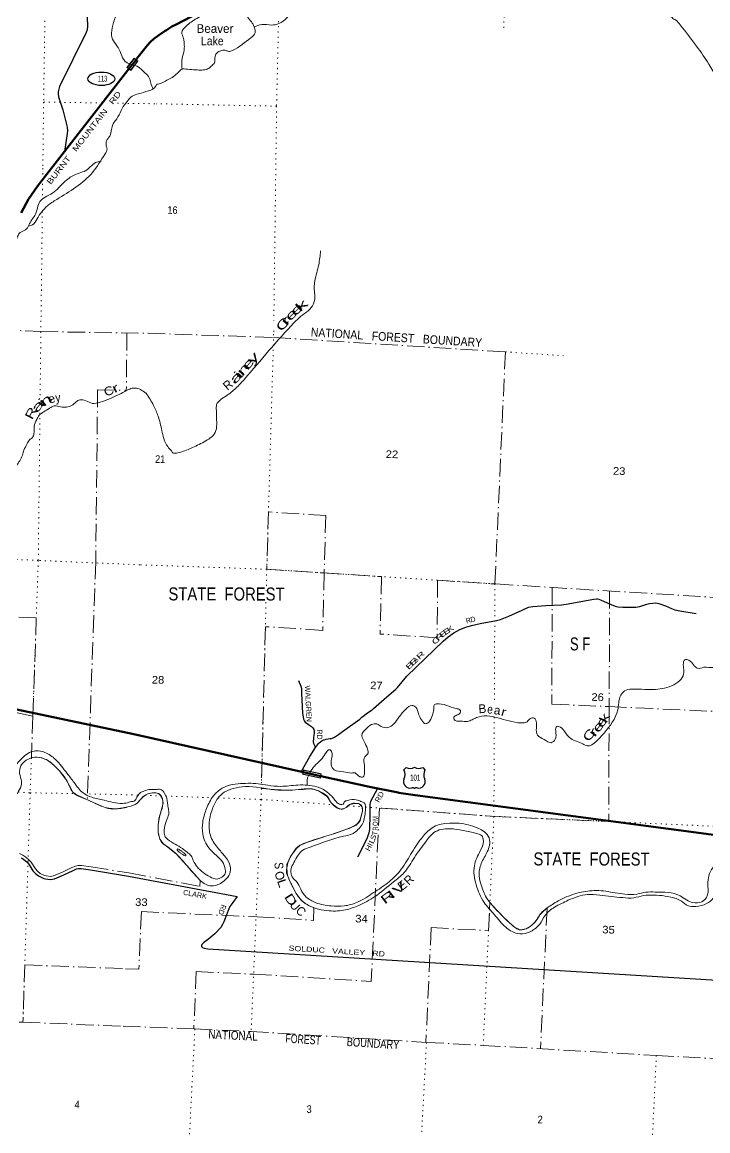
# Model space of a CAD drawing. Header units: feet. Extents: x -955330 to -733631, y 195788 to 387588.
# Drawn here: x -802984 to -787216, y 213845 to 239339 of the extents above; entities that cross this region are included whole.
import ezdxf
from ezdxf.enums import TextEntityAlignment as Align

# ---------------------------------------------------------------- set-up
doc = ezdxf.new("R2010")
doc.units = ezdxf.units.FT
doc.header["$LTSCALE"] = 80
doc.linetypes.add('DOT_DASHED', pattern=[7.7, 5, -1.2, 0.3, -1.2])
doc.linetypes.add('DOTTED', pattern=[1.5, 0.3, -1.2])
for name, color, linetype, lineweight in [('16', 7, 'Continuous', 25), ('17', 7, 'Continuous', 25), ('20', 7, 'Continuous', 70), ('23', 7, 'Continuous', 70), ('29', 7, 'Continuous', 25), ('30', 7, 'Continuous', 35), ('39', 7, 'Continuous', 13), ('41', 7, 'Continuous', 13), ('44', 7, 'DOT_DASHED', 13), ('57', 7, 'Continuous', 13), ('59', 7, 'Continuous', 13), ('7', 7, 'DOTTED', 13)]:
    doc.layers.add(name, color=color, linetype=linetype, lineweight=lineweight)

msp = doc.modelspace()

# ---------------------------------------------------------------- linework, layer by layer
at = {"layer": '16'}
for p, q in [((-794208.09, 222143.43), (-794156.78, 222202.19)), ((-793965.02, 222208.16), (-793965.3, 222207.96)), ((-793772.93, 222202.28), (-793721.54, 222143.43))]:
    msp.add_line(p, q, dxfattribs=at)
for centre, radius, start, end in [((-794401.07, 222032.8), 222.05, 332.97043, 29.75871), ((-794065.7, 222359.85), 182.07, 239.97227, 303.45418), ((-793863.92, 222359.35), 181.52, 236.33975, 300.08743), ((-793863.93, 222359.85), 182.07, 236.54582, 236.59441), ((-793528.57, 222032.8), 222.05, 150.24129, 207.02957), ((-794061.88, 221877.9), 151.42, 159.09177, 283.81923), ((-793867.76, 221877.9), 151.42, 256.18077, 20.90823)]:
    msp.add_arc(centre, radius, start, end, dxfattribs=at)
for centre, major_axis, start_param, end_param in [((-794006.54, 221679.08), (-19.56, 51.67), 4.95877769, 6.28318531), ((-793923.09, 221679.08), (19.56, 51.67), 0, 1.32637542)]:
    msp.add_ellipse(centre, major_axis=major_axis, ratio=0.929097, start_param=start_param, end_param=end_param, dxfattribs=at)
at = {"layer": '17'}
msp.add_ellipse((-801161.61, 238037.84), major_axis=(-309.24, 1), ratio=0.500121, dxfattribs=at)
at = {"layer": '20'}
for points in [[(-800419.7, 222967.12), (-805258.96, 223985.59), (-805660.86, 224039.46), (-806066.18, 224051.03), (-806470.5, 224020.16), (-806475.66, 224019.49), (-807627.5, 223888.13), (-807681.02, 223882.03)], [(-769734.14, 219345.63), (-770276.66, 219345.48), (-773884.32, 219433.61), (-774451.58, 219452.77), (-774895.84, 219478.75), (-782787.47, 220089.6), (-782810.88, 220091.44), (-782837.47, 220094.65), (-783464.07, 220170.28), (-783504.33, 220176.45), (-793946.47, 221560.71), (-794325.41, 221619.24), (-794338.04, 221621.44), (-794995.96, 221752.29), (-796112.92, 222002.55), (-796553.38, 222101.23), (-800419.7, 222967.34)]]:
    msp.add_lwpolyline(points, dxfattribs=at)
at = {"layer": '23'}
for points in [[(-799844.67, 239038.95), (-799697.21, 239136.7), (-799663.95, 239158.44), (-799539.38, 239238.37), (-799441.92, 239289.02), (-798221.97, 239933.22)], [(-800551.17, 238235.08), (-800364.75, 238474.45), (-800343.87, 238501.26), (-800134.69, 238769.86), (-800104.46, 238807.67), (-800032.57, 238884.69), (-799953.02, 238953.78), (-799844.73, 239037.19)], [(-803010.92, 234955.76), (-802835.69, 235271.8), (-802628.38, 235567.78), (-800551.17, 238235.08)]]:
    msp.add_lwpolyline(points, dxfattribs=at)
at = {"layer": '29'}
msp.add_line((-798718.27, 218033.5), (-787003.36, 217308.25), dxfattribs=at)
for points in [[(-801491.3, 239450.82), (-801480.92, 239247), (-801486.54, 239162.68), (-801509.01, 239098.97), (-802124.19, 237860.5), (-802155.06, 237740.46), (-802155.06, 237687.99), (-802146.74, 237623.16), (-802050.61, 237323.15), (-801951.81, 236928.2), (-801943.46, 236842.9), (-801946.91, 236782.73), (-802009.64, 236362.29)], [(-794903.47, 223556.45), (-794596.3, 223824.57), (-794387.59, 224003.58), (-794349.39, 224039), (-794134.16, 224301.93), (-793299.33, 225107.48), (-793186.59, 225204.44), (-793053.35, 225293.95), (-792921.98, 225372.26), (-792777.56, 225428.21), (-792653.64, 225465.49), (-792449.59, 225510.25), (-792076.89, 225577.38), (-791980.93, 225607.22), (-791793.65, 225681.8), (-791488.04, 225816.06), (-791336.17, 225883.19), (-791242.06, 225905.57), (-790943.9, 225927.94), (-790578.66, 225942.86), (-790477.11, 225957.77), (-789840.73, 226069.66), (-789772.72, 226077.11), (-789755.02, 226077.12), (-789719.61, 226067.8), (-789684.2, 226054.74), (-789527.67, 225987.61), (-789343.19, 225911.16), (-789289.15, 225898.11), (-789170.4, 225888.21)], [(-789170.4, 225888.21), (-788988.2, 225883.19), (-788873.6, 225886.92), (-788775.76, 225905.57), (-788615.51, 225954.05), (-788558.67, 225968.97), (-788481.34, 225980.15), (-788413.32, 225985.75), (-788374.19, 225982.02), (-788343.44, 225972.69), (-788190.64, 225916.75), (-788052.74, 225853.35), (-787978.2, 225827.25), (-787858.94, 225801.14), (-787486.3, 225741.08)], [(-796630.86, 224203.11), (-796579.02, 224069.76), (-796563.18, 224015.69), (-796556.66, 223913.13), (-796534.3, 223443.23), (-796524.05, 223366.77), (-796511.93, 223308.97), (-796494.24, 223264.21), (-796474.67, 223241.84), (-796396.4, 223189.63), (-796329.31, 223144.88), (-796301.37, 223115.04), (-796277.14, 223070.29), (-796271.56, 223034.86), (-796271.56, 222982.65), (-796273.41, 222954.68), (-796284.59, 222872.63), (-796288.32, 222790.58), (-796288.33, 222779.4), (-796285.54, 222763.56), (-796280.86, 222749.56), (-796239.29, 222657.31)], [(-796566.14, 222104.09), (-796371.25, 222453.08), (-796239.29, 222657.31), (-796169.99, 222751.43), (-796151.83, 222769.15), (-796125.27, 222792.45), (-796086.61, 222819.49), (-796056.32, 222833.48), (-796033.04, 222840.01), (-795992.97, 222848.39), (-795897.93, 222863.31), (-795869.06, 222867.98), (-795848.09, 222875.43), (-795799.16, 222898.74), (-795705.99, 222956.55), (-795616.54, 223029.27), (-795221.49, 223312.7), (-795169.31, 223359.32), (-795044.46, 223454.42), (-794936.38, 223529.01), (-794903.47, 223556.45)], [(-794809.93, 221715.29), (-794975.3, 221418.31), (-794983.69, 221386.61), (-794991.35, 221355.4), (-794991.18, 221070.18), (-794994.87, 220817.87), (-794999.26, 220777.14), (-795015.37, 220698.53), (-795035.86, 220629.54), (-795061.41, 220561.91), (-795273.92, 220135.87)], [(-803000.58, 220125.19), (-802945.35, 220086.77), (-802880.74, 220029.62), (-802833.92, 219977.14), (-802736.55, 219827.23), (-802680.36, 219765.41), (-802605.46, 219705.44), (-802517.44, 219660.47), (-802485.61, 219649.23), (-802444.41, 219639.84), (-802339.54, 219626.74), (-802288.98, 219628.61), (-802242.17, 219639.84), (-802024.94, 219729.79), (-801815.21, 219834.73), (-801735.62, 219867.53), (-801688.81, 219878.77), (-801627.95, 219879.7), (-801410.72, 219849.72), (-800536.43, 219704.65)], [(-800536.9, 219704.73), (-798042.82, 219230.29), (-798135.81, 219095.41)], [(-798135.81, 219095.41), (-798205.83, 219000.65), (-798234.72, 218948.43), (-798286.9, 218810.44), (-798342.81, 218653.81), (-798373.55, 218586.68), (-798417.34, 218519.55), (-798551.51, 218377.83), (-798689.41, 218258.49), (-798812.4, 218168.99), (-798842.21, 218141.02), (-798853.4, 218127.96), (-798860.85, 218103.73), (-798857.12, 218083.21), (-798838.49, 218062.71), (-798801.45, 218044.5), (-798718.27, 218033.5)]]:
    msp.add_lwpolyline(points, dxfattribs=at)
at = {"layer": '39'}
for points in [[(-805263.34, 244016.96), (-805333.94, 243854.54), (-805426.97, 243643.33), (-805382.37, 243450.2), (-805237.64, 243369.12), (-805155.1, 243297.99), (-805018.07, 243295.89), (-804884.67, 243374.65), (-804757.53, 243378.9), (-804410.42, 243390.65), (-804110.68, 243436.14), (-803887.28, 243423.36), (-803719.48, 243371.87), (-803621.49, 243278.07), (-803516.62, 243212.33), (-803184.58, 243192.24), (-803048.47, 243226.5), (-802913.6, 243287.04), (-802763.01, 243266.36), (-802676.93, 243178.98), (-802602.13, 243051.55), (-802493.17, 242987.71), (-802349.98, 242989.45), (-802262.26, 242956.53), (-802130.64, 242841.53), (-801948.79, 242720.97), (-801744.56, 242741.07), (-801557.23, 242668.81), (-801466.13, 242546.95), (-801357.29, 242479.07), (-801301.3, 242396.63), (-801324.94, 242213.62), (-801340.71, 242024.32), (-801305.75, 241845.61), (-801208.43, 241729.62), (-801188.08, 241601.82), (-801196.41, 241458.72), (-801128.62, 241299.21), (-800954.9, 240975), (-800875.76, 240790.91), (-800800.04, 240627.12), (-800759.54, 240498.71), (-800702.44, 240385.95), (-800691.12, 240226.12), (-800704.19, 239992.32), (-800784.8, 239657.59), (-800861.16, 239397.44), (-800925.31, 239140.95), (-800904.94, 238946.52), (-800806.64, 238796.19), (-800713.28, 238615.71), (-800619.67, 238443.31), (-800390.9, 238348.51)], [(-797647.77, 239232.19), (-797476.39, 239285.32), (-797249.2, 239273.21), (-797079.21, 239305), (-796892.17, 239445.3), (-796733.11, 239667.07), (-796618.53, 239881.95), (-796552.57, 240086.02), (-796470.81, 240204.91), (-796371.01, 240246.64), (-796237.4, 240273.35), (-796086.92, 240327.86), (-795959.49, 240423.34), (-795894.87, 240504.35), (-795860.42, 240586.16), (-795771.29, 240605.98), (-795681.03, 240593.49), (-795574.7, 240653.21), (-795459.58, 240666.28), (-795368.79, 240599.29), (-795261.43, 240475.35), (-795143.93, 240427.82), (-794910.16, 240435.71), (-794743.68, 240338.45), (-794604.55, 240272.18), (-794479.48, 240280.96), (-794349.41, 240251.26), (-794217.76, 240280.03), (-794076.9, 240350.94), (-793680.04, 240580.49), (-793467.45, 240697.91), (-793284.67, 240755.59), (-793037.78, 240801.48), (-792909.11, 240868.67), (-792798.79, 241000.93), (-792681.53, 241092.64), (-792502.7, 241227.11), (-792326.65, 241333.4), (-792157.85, 241395.49), (-791671.52, 241509.65), (-791421.79, 241585.73), (-791244.61, 241659.7), (-791065.11, 241671.06), (-790872.51, 241645.74), (-790666.49, 241595.86), (-790495.65, 241510.58), (-790385.44, 241491.5), (-790219.27, 241456.8), (-790079.91, 241398.6), (-789946.2, 241207.37), (-789794.54, 241009.61), (-789653.19, 240876.69), (-789568.18, 240745.28), (-789439.57, 240588.49), (-788744.57, 240158.3), (-788595.16, 240099.83), (-788507.73, 240057.14), (-788418.48, 239933.69), (-788315.36, 239801.79), (-788215.59, 239768.87), (-788148.17, 239730.74), (-788084.19, 239640.25), (-788082.86, 239541.34), (-788039.22, 239443.31), (-787950.22, 239384.44), (-787850.47, 239276.85), (-787473.22, 238786.53), (-787190.57, 238371.37), (-787025.84, 238062.27), (-786904.73, 237703.89), (-786823.81, 237495.91), (-786731.09, 237352.18), (-786610.87, 237108.84), (-786564.84, 236802.91), (-786545.2, 236636.92), (-786483.09, 236477.87), (-786437.93, 236361.64), (-786399.68, 236066.01), (-786409.34, 235933.08), (-786451.5, 235863.58), (-786525.76, 235724.31), (-786580.24, 235572.4), (-786598.94, 235403.39), (-786579.21, 235166.77), (-786564.61, 235037.23)], [(-799306.09, 238268.66), (-799314.98, 238385.93), (-799296.56, 238544.86), (-799260.36, 238691.2), (-799255.05, 238812.13), (-799274.96, 238968.04), (-799311.52, 239104.22), (-799219.15, 239243.01), (-798968.53, 239426.01), (-798638.09, 239582.67), (-798411.04, 239639.17), (-798262.52, 239695.74), (-798158.71, 239737.37), (-798072.03, 239741.11), (-797951.93, 239641.05), (-797753.14, 239399.65), (-797675.57, 239290.64), (-797632.37, 239176.48), (-797626.52, 239095.61), (-797720.14, 238985.1), (-798149.04, 238687.8), (-798234.2, 238665.85), (-798302.01, 238689.86), (-798390.64, 238688.19), (-798486.3, 238650.38), (-798538.52, 238581.14), (-798552.96, 238494.76), (-798563.42, 238406.25), (-798640.06, 238327.58), (-798703.97, 238272.78), (-798811.54, 238241.34), (-798956.51, 238241.17), (-799306.09, 238268.66)], [(-800391.39, 238348.74), (-800336.98, 238323.76), (-800162.02, 238175.15), (-800060.67, 238059.04), (-800027.99, 237938.94), (-799971.88, 237800.07)], [(-799883.93, 237912.36), (-799784.27, 237936.34), (-799655.6, 238003.54), (-799537.04, 238068.99), (-799419.77, 238160.7), (-799306.09, 238268.66)], [(-799885.14, 237911.18), (-799969.49, 237805.95), (-800079.77, 237758.8), (-800307.6, 237690.96), (-800452.37, 237636.77), (-800573.01, 237513.21), (-800686.62, 237355.12), (-800781.19, 237160.12), (-800890.89, 236997.87), (-800931.03, 236869.87), (-800971.76, 236721.7), (-801041.63, 236610.74), (-801049.17, 236493.87), (-801033.1, 236424.75), (-801078.91, 236309.03), (-801363.8, 235885.56), (-802190.94, 235262.4), (-802405.03, 235115.41), (-802534.15, 234977.97), (-802641.84, 234815.67), (-802748.75, 234679.58), (-802839.82, 234649.85)], [(-801168.54, 236144.16), (-801267.96, 236122.93), (-801385.19, 236045.7), (-801521.83, 235926.66), (-801670.74, 235868.56), (-801846.45, 235791.07), (-801963.81, 235709.81), (-802138.39, 235535.39), (-802285.34, 235408.58), (-802457.56, 235312.82), (-802575.46, 235213.41), (-802632.13, 235071.77), (-802678.91, 234923.79), (-802746.64, 234816.8), (-802793.19, 234743.51), (-802831.69, 234669.97), (-802909.43, 234565.31), (-803030.27, 234502.32), (-803089.45, 234411.23), (-803144.59, 234253.4), (-803217.38, 234112.25), (-803347.89, 233659.91), (-803449.6, 233495.4), (-803579.77, 233390.3), (-803685.57, 233223.9), (-803853.45, 232802.97), (-803830.76, 232618.57), (-803772.12, 232422.99), (-803685.72, 232279.06), (-803575.53, 232188.93), (-803558.6, 232081.42), (-803587.55, 231965.14)], [(-796120.16, 234081.29), (-796165.22, 233757.61), (-796251.84, 233386.6), (-796268.03, 233235.69), (-796256.33, 233073.95), (-796282.16, 232864.77), (-796407.33, 232704.66), (-796573.92, 232575.92), (-796726.87, 232430.67), (-797873.72, 231129.43), (-798070.68, 230920.79), (-798288.78, 230749.03), (-798432.42, 230649.94), (-798511.79, 230545.11), (-798517.42, 230412.08), (-798513.35, 230192.02), (-798518.9, 229988.36), (-798595.61, 229833), (-798727.24, 229731.58), (-799029.57, 229572.16), (-799310.4, 229462.61), (-799438.09, 229431.71), (-799506.6, 229429.5), (-799553.57, 229479.18), (-799635.44, 229578.22), (-799727.01, 229764.3), (-799772.2, 229953.17), (-799858.03, 230276.3), (-799961.93, 230527.28), (-800135.6, 230804.33)], [(-800139.41, 230806.73), (-800263.89, 230890.02), (-800391.83, 230926.17), (-800511.46, 230903.53), (-800626.07, 230846.41), (-800794.02, 230758.6), (-801191.94, 230598.97), (-801370.16, 230572.03), (-801521.55, 230633.12), (-801660.04, 230653.44), (-801739.93, 230611.43), (-801851.49, 230521.92), (-801961.4, 230486.87), (-802102.34, 230493.13), (-802244.86, 230513.57), (-802355.21, 230464.4), (-802486.84, 230377.51), (-802589.98, 230299.86), (-802649.46, 230198.69), (-802706.26, 230053.02), (-802713.78, 229869.53), (-802750.45, 229789.88), (-802814.65, 229733.26), (-802876.03, 229636.18), (-802942.65, 229498.89), (-802980.46, 229380.91), (-803040.68, 229255.53), (-803114.57, 229144.7), (-803181.07, 229011.44), (-803167.5, 228926.23), (-803190.31, 228838.09)], [(-780580.66, 230531.09), (-780704.55, 230492.02), (-780777.44, 230403.15), (-780786.33, 230298.46), (-780731.94, 230151.72), (-780730.52, 229982.18), (-780758.39, 229845.7), (-780751.57, 229726.46), (-780815.94, 229580.87), (-781066.31, 229333.29), (-781222.88, 229276.93), (-781395.87, 229208.9), (-781499.99, 229082.53), (-781530.17, 228861.36), (-781512.87, 228683.32), (-781489.82, 228495.04), (-781458.21, 228324.7), (-781479.31, 228141.63), (-781553.08, 228020.5), (-781661.41, 227960.84), (-781759.69, 227900.9), (-781881.89, 227849.68), (-781938.57, 227986.39), (-782028.24, 228168.37), (-782099.9, 228198.54), (-782133.7, 228288.23), (-782160.6, 228557.33), (-782230.48, 228726.68), (-782337.1, 228804.18), (-782450.13, 228867.73), (-782512.26, 228952.12), (-782620.37, 229122.49), (-782785.39, 229199.54), (-782938.74, 229187.48), (-783122.06, 229109.64), (-783280.68, 229125.97), (-783510.74, 229180.54), (-783710.85, 229151.57), (-783776.03, 229050.4), (-783890.93, 228823.42), (-784060.42, 228662.47), (-784246.8, 228546.36), (-784363.08, 228490.94), (-784412.04, 228393.37), (-784501.58, 228284.77), (-784530.88, 228095.87), (-784482.09, 227965.43), (-784354, 227863.13), (-784278.28, 227760.22), (-784299.19, 227657.86), (-784406.37, 227640.54), (-784563.86, 227624.56), (-784654.63, 227544.25), (-784609.37, 227432.05), (-784621.9, 227341.58), (-784664.12, 227270.06), (-784718.23, 227057.61), (-784782.34, 226847.44), (-784784.87, 226754.68), (-784800.78, 226613.85), (-784853.5, 226526.47), (-784888.44, 226426.5), (-784877.37, 226315.22), (-784896.38, 226208.78), (-784972.86, 226136.16), (-785013.83, 226036.36), (-785022.72, 225931.66), (-785093.11, 225860.89), (-785203.12, 225813.38), (-785247.74, 225727.8), (-785247.76, 225653.14), (-785164.24, 225614.59), (-785062.84, 225567.49), (-785055.61, 225389.72), (-785140.79, 225293.11), (-785282.34, 225270.66), (-785456.9, 225218.81), (-785665.93, 225232.45), (-785829.86, 225275.17), (-785982, 225307.47), (-786117.88, 225345.4), (-786239.92, 225300.23), (-786439.93, 225275.29), (-786656.89, 225293.18), (-786762.55, 225257.66), (-786801.3, 225165.87), (-786753.74, 225063.71), (-786603.84, 225023.39), (-786488.02, 224988.01), (-786454.06, 224904.37), (-786484.48, 224822.45), (-786585.1, 224750.47), (-786737.06, 224641.52), (-786814.83, 224595.16), (-786901.47, 224518.77), (-787073.2, 224497.12), (-787306.48, 224507.38)], [(-787306.48, 224507.38), (-787452.17, 224480.99), (-787544.7, 224558.12), (-787654.51, 224665.98), (-787742.87, 224674.39), (-787780.04, 224566.42), (-787772, 224344.23), (-787862.47, 224201.35), (-788264.21, 224014.31), (-788667.42, 223994.79), (-788969.21, 224002.84), (-789131.43, 223960.76), (-789218.74, 223860.17), (-789265.77, 223685.87), (-789288.32, 223523.02), (-789602.83, 222990.6), (-789783.19, 222799.68), (-789986.96, 222695.34), (-790091.68, 222746.32), (-790367.36, 222863.68), (-790506.03, 223020.74), (-790603.77, 223128.28), (-790687.89, 223144.65), (-790714.89, 223040.44), (-790724.13, 222848.98), (-790820.89, 222770.84), (-790977.97, 222843.64), (-791134.33, 222942.65), (-791158.05, 223106.74), (-791154.7, 223229.74), (-791212.26, 223334.19), (-791294.97, 223328.32), (-791373.56, 223251.72), (-791513.21, 223225.17), (-792534.66, 223349.27), (-792636.69, 223299.53), (-792744.53, 223258.01), (-792903.31, 223268.3), (-793051.42, 223300.5), (-793055.92, 223357.12), (-792978.04, 223407.51), (-792901.62, 223478.11), (-792922.43, 223527.1), (-793006.22, 223555.56), (-793456.28, 223664.43), (-793500.98, 223649.47), (-793513.24, 223569.08), (-793541.17, 223430.59), (-793609.95, 223270.99), (-793706.38, 223204.96), (-793798.58, 223294.19), (-793869.39, 223429.26), (-793931.5, 223588.31), (-794023.06, 223627.07), (-794156.09, 223547.89), (-794318.35, 223356.48), (-794572.47, 223119.08), (-794724.83, 223143.33), (-794825.9, 223202.52), (-794947.11, 223187.59), (-795095.38, 223066.44), (-795164.19, 222979.48), (-795122.86, 222796.77), (-795040.8, 222631.13), (-795042.24, 222504.04), (-795106.32, 222443.19), (-795120.22, 222302.31), (-795112.13, 222082.14), (-795142.87, 221988.12), (-795217.37, 221988.09), (-795327.79, 222073.77), (-795410.39, 222071.94), (-795596.79, 222103.14), (-795807.11, 222143.05), (-795878.2, 222268.04), (-795870.72, 222394.97), (-795862.46, 222550.13), (-795921.28, 222608.2), (-795985.14, 222555.42), (-796087.79, 222408.83), (-796228.61, 222265.28), (-796343.17, 222125.06), (-796399.82, 222011.28)], [(-800479.1, 221312.21), (-800791.26, 221251.55), (-801110.56, 221293.47), (-801578.2, 221497.32), (-801759.19, 221579.49), (-801862.37, 221701.71), (-801951.65, 221884.08), (-802251.18, 222248.42), (-802428.64, 222380.95), (-802636.66, 222435.67), (-802841.49, 222395.4), (-803013.64, 222235.03), (-803042.9, 222066.32), (-803000.25, 221875.27), (-803042.02, 221692.8), (-803149.47, 221538.56), (-803330.34, 221356.25), (-803508.87, 221319.23), (-803772.12, 221347.35), (-803923.52, 221475.05), (-804061.58, 221711.38), (-804119.66, 221858.49), (-804096.29, 221898.17), (-804025.19, 221916.21), (-803982.84, 221983.58), (-804063.67, 222044.56), (-804144.31, 222111.6), (-804194.5, 222185.79), (-804282.54, 222275.25), (-804503.95, 222689.73), (-804725.19, 223176.89), (-804840.35, 223370.13), (-804938.52, 223457.88), (-805393.84, 223669.44), (-805724.05, 223683.42), (-806035.25, 223591.84), (-806240.07, 223484.95), (-806578.94, 223210.49), (-806733.14, 223043.52), (-806794.95, 222932.32), (-806821.46, 222787.76), (-806868.25, 222639.77), (-806969.12, 222570.13), (-807084.16, 222498.89), (-807233.18, 222370.13), (-807444.16, 222259.39), (-807745.67, 222222.03), (-807912.08, 222319.91), (-808064.08, 222427.45), (-808394.91, 223024.91), (-808520.84, 223329.51), (-808589.07, 223541.53), (-808629.11, 223718.27)], [(-800475.1, 221416.11), (-800527.92, 221399.97), (-800676.73, 221373.27), (-801099.85, 221448.6), (-801384.11, 221515.7), (-801580.73, 221614.49), (-801789.28, 221852.94), (-801952.24, 222065.79), (-802220.81, 222386.81), (-802459.99, 222545.42), (-802674.54, 222584.19), (-802814.91, 222541.98), (-803073.54, 222321.63), (-803239.87, 222086.39), (-803254.17, 221878.87), (-803225.01, 221708.41), (-803228.04, 221607.55), (-803294.86, 221530.83), (-803402.32, 221443.21), (-803594.83, 221410.65), (-803767.34, 221506.69), (-803856.6, 221622.44), (-803885.8, 221724.26), (-803861.64, 221790.16), (-803817.53, 221849.4), (-803805.83, 221970.18), (-803826.13, 222100), (-803937.29, 222157.85), (-804064.93, 222204.09), (-804186.41, 222320.81), (-804313.6, 222516.43), (-804486.49, 222935.51), (-804641.47, 223279.35), (-804769.94, 223499.24), (-804960.04, 223613.98), (-805386.66, 223774.2), (-805708.57, 223796.01), (-806067.02, 223742.19), (-806268.73, 223671.55), (-806373.76, 223597.99), (-806403.84, 223536.31), (-806575.88, 223446.6), (-806767.5, 223309.03), (-806899.97, 223127.28), (-806977.28, 223036.74), (-807013.62, 223010.04), (-807065.7, 222912.21), (-807124.37, 222704.01), (-807217.9, 222543.3), (-807353.51, 222458.55), (-807531.6, 222435.65), (-807757.38, 222436.39), (-807907.61, 222535.8), (-808322.43, 223155.97), (-808411.95, 223330.27), (-808427.47, 223417.55), (-808557.74, 223835.48)], [(-800475.9, 221415.99), (-800411.19, 221426.37), (-800346.34, 221515.45), (-800285.58, 221602.61), (-800173.22, 221662.17), (-800031.34, 221696.73), (-799906.6, 221693.4), (-799805.83, 221696.77), (-799707.65, 221605.37), (-799639.36, 221377.54), (-799622.87, 221243.92), (-799611.09, 221158.85), (-799651.1, 221020.68), (-799716.8, 220752.03), (-799706.02, 220630.67), (-799633.83, 220546.01), (-799299.3, 220335.3), (-799188.83, 220251.64), (-799098.36, 220172.55), (-799049.13, 220058.23), (-798956.45, 219912.49), (-798662.71, 219682.68), (-798511.01, 219634.24), (-798393.06, 219677.51), (-798322.84, 219742.23), (-798313.73, 219854.99), (-798379.31, 220034.32), (-798500.59, 220164.68), (-798690.86, 220349.34), (-798830.96, 220675.95), (-798831.81, 220940.31), (-798757.78, 221218.83), (-798612.95, 221509.58), (-798480.12, 221655.37), (-798281.61, 221773.17), (-798020.47, 221824.72), (-797555.38, 221824.43), (-797336.79, 221792.37), (-797041.53, 221766.33), (-796642.06, 221796.04), (-796418.63, 221794.12), (-796208.19, 221758.24), (-795971.96, 221634.9), (-795832.62, 221502.04), (-795748.86, 221398.91), (-795663.61, 221350.22), (-795605.04, 221356.73), (-795577.57, 221404.43), (-795502.02, 221442.77), (-795302.35, 221455.61), (-795194.58, 221420.45), (-795117.05, 221384.08), (-795090.53, 221322.83), (-795094.65, 221171.6), (-795166.77, 220889), (-795264.58, 220772.55), (-795373.74, 220682.64), (-795594.91, 220619.92), (-796360.78, 220369.95), (-796527.79, 220299.74), (-796639.73, 220181.65), (-796734.88, 220014.68), (-796799.14, 219873.12), (-796800.15, 219762.16), (-796774.07, 219684.79), (-796676.38, 219575.23), (-796578.5, 219399.08), (-796450.43, 219222.13), (-796230.51, 219091.15), (-795880.23, 219015.22), (-795576.15, 219017.2), (-795275.85, 219102.02), (-794901.4, 219322.08), (-794577.09, 219549.52), (-794299.96, 219818.59), (-794049.99, 220199.36), (-793802.31, 220570.11), (-793597.14, 220784.59), (-793433.55, 220877.08), (-793261.43, 220912.85), (-792423.89, 220763.39), (-792291.84, 220658.97), (-792227.88, 220493.82), (-792256.36, 220335.16), (-792394.72, 220060.38), (-792476.91, 219778.05), (-792428.1, 219500.29), (-792307.24, 219206.49), (-792171.13, 219029.32), (-791720.3, 218579.41), (-791564.05, 218476.37), (-791396.5, 218492.08), (-791215.88, 218618.43), (-791046.38, 218854.04), (-790815.98, 219033.54), (-790564.28, 219182.21), (-790177.89, 219323.25)], [(-796399.82, 222011.28), (-796400.68, 222009.55), (-796432.26, 221794.27)], [(-800474.68, 221313.04), (-800342.09, 221376.1), (-800209.2, 221523.9), (-800090.53, 221593.38), (-799946.91, 221617.8), (-799836.86, 221592.67), (-799768.8, 221504.08), (-799746.38, 221366.27), (-799804.62, 221149.89), (-799858.37, 220876.88), (-799846.14, 220660.64), (-799770.6, 220477.01), (-799636.54, 220372.54), (-799476.92, 220245.2), (-799175.7, 219920.35), (-798939.4, 219651.72), (-798706.21, 219490.12), (-798547.22, 219487.9), (-798314.23, 219614.87), (-798211.63, 219759.44), (-798200.87, 219932.7), (-798306.04, 220137.29), (-798465.96, 220327.2), (-798643.54, 220608.39), (-798683.92, 220900.05), (-798610.03, 221247.18), (-798484.62, 221490.02), (-798335.86, 221629.32), (-798132.2, 221714.7), (-797851.11, 221759.67), (-797170.53, 221687.04), (-796628.77, 221692.77), (-796374.6, 221710.21), (-796152.65, 221653.84), (-795947.25, 221507.11), (-795893.44, 221412.85), (-795805.43, 221317.68), (-795650.37, 221244.94), (-795536.65, 221280.25), (-795435.81, 221360.29), (-795298.51, 221374.79), (-795210.53, 221352.27), (-795163.67, 221298.55), (-795167.13, 221171.51), (-795244.09, 220933.43), (-795365.21, 220847.88), (-795603.46, 220749.3), (-796468.85, 220467.67), (-796644.41, 220379.53), (-796775.99, 220205.46), (-796873.98, 220008.3), (-796872.38, 219697.5), (-796760.21, 219454.38), (-796623.74, 219216.66), (-796399.32, 219029.06), (-795923.55, 218903.37), (-795548.44, 218925.66), (-795245.64, 219028.57), (-794877.78, 219228.62), (-794445.71, 219568.22), (-794206.44, 219777.75), (-793963.22, 220132.47), (-793691.23, 220508.62), (-793514.83, 220701.68), (-793349.72, 220775.97), (-793152, 220790.88), (-792532.78, 220683.56), (-792421.26, 220638.21), (-792378.5, 220507.92), (-792449.04, 220283.8), (-792585.24, 219940.35), (-792542.73, 219505.37), (-792360.56, 219096.93), (-792124.64, 218814.18), (-791862.62, 218528.72), (-791542.65, 218374.9), (-791289.45, 218430.71), (-791081.52, 218598.7), (-790959.33, 218797.23), (-790738.73, 218987.09), (-790424.33, 219146.19), (-789981.82, 219277.66), (-789702.32, 219264.16), (-789172.32, 219207.65), (-788916.69, 219204.87), (-788691.82, 219255.37), (-788460.01, 219265.34), (-787942.74, 219184.95), (-787819.53, 219125.16), (-787679.32, 219024.57), (-787494.66, 219003.5), (-787243.2, 219069.44), (-787086.56, 219202.48), (-787029.91, 219360.38), (-787025.77, 219586.28), (-786994.06, 219789.24), (-786886.26, 219903.41)], [(-799332.5, 220225.2), (-799389.75, 220267.09), (-799416.98, 220302.12), (-799412.35, 220324.19), (-799356.57, 220302.52), (-799293.45, 220254.43), (-799236.31, 220208.51), (-799217.12, 220173.69), (-799239.47, 220166.22), (-799275.2, 220185.33), (-799332.5, 220225.2)], [(-790177.89, 219323.25), (-789777.93, 219371.11), (-789564.99, 219353.32), (-789121.83, 219287.02), (-788845.92, 219289.75), (-788641.45, 219330.71), (-788427.85, 219337.12), (-787854.41, 219249.19), (-787705.93, 219156.44), (-787558.58, 219096.01), (-787356.73, 219114.84), (-787245.34, 219212.77), (-787212.15, 219470.17), (-787202.96, 219659.61), (-787129.17, 219855.4), (-787008.75, 219989.41), (-786886.55, 220040.63), (-786741.68, 220036.77), (-786640.72, 219973.54), (-786587.02, 219875.25), (-786467.87, 219740.91), (-786297.71, 219556.78), (-786197.18, 219330.11), (-786210.74, 219054.01), (-786367.29, 218850.34), (-786558.71, 218623.39), (-786692.44, 218370.68), (-786680.85, 218204.9), (-786562.66, 218108.93), (-786450.54, 218085.76), (-786334.04, 218149.24), (-786170.41, 218391.06), (-785974.29, 218716.77), (-785777.44, 218921.39), (-785550.21, 219058.6), (-785304.2, 219072.22), (-785020.1, 219006.12), (-784781.65, 218816.13), (-784645.92, 218624.85), (-784615.78, 218474.72), (-784590.36, 218373.15), (-784159.16, 217719.95), (-783970.24, 217559.54), (-783728.39, 217494.57), (-783492.44, 217508.45), (-783207.03, 217638.06), (-782967.71, 217849.61), (-782393.08, 218544.6), (-782315.34, 218663.6), (-782284.98, 218743.51), (-782279.17, 218882.59), (-782143.44, 219504.52), (-782043.83, 219687.51), (-781883.71, 219800.28), (-781748.08, 219826.93), (-781563.61, 219725.15), (-781465.1, 219645.85), (-781434.28, 219594.58), (-781449.35, 219558.66), (-781456.6, 219514.46), (-781473.95, 219468.51), (-781489.99, 219470.95), (-781502.54, 219527.79), (-781520.57, 219604.95), (-781589.45, 219663.29), (-781724.12, 219745.58), (-781826.9, 219742.26), (-781937.14, 219686.68), (-781996.97, 219633.8), (-782009.59, 219613.95), (-781987.9, 219597.23), (-781943.69, 219594.03), (-781864.58, 219541.48), (-781730.28, 219519.74), (-781602.94, 219463.87), (-781515.79, 219411.1), (-781439.35, 219334.4), (-781424.21, 219225.03), (-781503.62, 218970.87), (-781536.95, 218782.08), (-781541.89, 218600.6), (-781469.01, 218467.49), (-781326.29, 218384.99), (-781119.11, 218377.44), (-780781.69, 218420.91), (-780572.61, 218409.28), (-780359.58, 218320.87), (-780091.7, 218176.51), (-779806.63, 218072.05), (-778719.58, 217621.32), (-778540.12, 217483.35), (-778325.59, 217302.07), (-778070.75, 217196.4), (-777922.42, 217172.26), (-777862.2, 217239.27), (-777852.27, 217382.27), (-777905.99, 217775.18)]]:
    msp.add_spline(points, degree=3, dxfattribs=at)
at = {"layer": '44'}
for p, q in [((-800574.6, 232192.74), (-800589.46, 230872.81)), ((-791870.75, 231756.35), (-792112.64, 226423.19)), ((-801249.39, 230882.83), (-800589.46, 230872.81)), ((-796001.86, 227994.44), (-797319.95, 228079.28)), ((-796001.86, 227994.44), (-796040.46, 226674.19)), ((-796040.23, 226674.18), (-796072.69, 225353.54)), ((-796040.23, 226674.18), (-794721.92, 226589.33)), ((-794721.92, 226589.33), (-794754.38, 225268.69)), ((-793432.37, 226506.33), (-793438.01, 225183.96)), ((-793432.37, 226506.33), (-792112.72, 226421.39)), ((-790793.05, 226339.84), (-790804.48, 223659.35)), ((-802659.74, 225642.07), (-805297.24, 225759.51)), ((-797391.01, 225438.39), (-797482.43, 221718.54)), ((-796072.69, 225353.54), (-797391.01, 225438.39)), ((-793438.01, 225183.96), (-794754.38, 225268.69)), ((-802738.65, 223383.63), (-804049.8, 223659.58)), ((-790804.48, 223659.35), (-789484.71, 223599.99)), ((-794769.44, 221267.92), (-794955.8, 217280.29)), ((-800533.91, 219775.19), (-798896.11, 219463.87)), ((-798890.08, 219603.92), (-798896.11, 219463.87)), ((-800242.26, 218885.45), (-800299.35, 217560.3)), ((-796274.72, 218975), (-796287.22, 218684.92)), ((-790912.74, 218965), (-791063.8, 215733.1)), ((-793576.54, 218517.35), (-793699.81, 215880.17)), ((-793576.54, 218517.35), (-792258.37, 218447.48)), ((-802925.26, 217659.85), (-802966.9, 216340.48)), ((-802925.26, 217659.85), (-800609.92, 217572.07)), ((-800609.92, 217572.07), (-800299.35, 217560.3)), ((-798980.43, 217506.82), (-799037.25, 216187.91))]:
    msp.add_line(p, q, dxfattribs=at)
for points in [[(-807741, 237749.19), (-807834.72, 232480.68), (-802554.4, 232222.8), (-800089.88, 232185.38)], [(-800092.19, 232185.42), (-797205.27, 232090.3), (-791870.75, 231756.35), (-791869.74, 231756.29)], [(-801249.39, 230882.83), (-801293.9, 226930.85), (-801485.2, 221455.96)], [(-797319.95, 228079.28), (-797358.55, 226759.03), (-796040.23, 226674.18)], [(-781491.34, 225704.31), (-786770.05, 226091.26), (-792094.99, 226420.29)], [(-789473.39, 226258.3), (-789484.71, 223599.99), (-789495.97, 220957.82)], [(-802659.74, 225642.07), (-802738.65, 223383.63), (-802772.24, 222422.16)], [(-789484.71, 223599.99), (-786696.68, 223474.58), (-785489.3, 223391.44)], [(-801485.2, 221455.96), (-801712.6, 221564.3), (-801764.84, 221593.34), (-801817.08, 221633.99), (-801904.14, 221790.79), (-801973.8, 221918.56), (-802136.32, 222133.44), (-802269.82, 222272.82), (-802391.72, 222359.93), (-802507.81, 222412.2), (-802594.87, 222429.62), (-802693.55, 222435.43), (-802772.24, 222422.16)], [(-800478.9, 221312.62), (-800389.44, 221347.33), (-800339.02, 221379.77), (-800270.59, 221455.44), (-800216.56, 221513.1), (-800155.33, 221563.55), (-800097.7, 221595.99), (-799989.65, 221617.61), (-799914.02, 221617.61), (-799849.18, 221599.59), (-799802.36, 221559.95), (-799759.14, 221480.67), (-799744.65, 221376.15), (-799773.75, 221263.03), (-799809.01, 221130.19), (-799832.91, 221018.34), (-799858.07, 220878.84), (-799855.27, 220716.34), (-799821.5, 220555.14), (-799738.32, 220450.98), (-799585.69, 220332.9), (-799441.6, 220213), (-799271.06, 220029.02), (-799145.05, 219886.25), (-799022.59, 219745.74), (-798948.31, 219661.58), (-798890.08, 219603.92)], [(-797482.43, 221718.54), (-797182.45, 221694.15), (-796867.79, 221680.46), (-796518.92, 221694.15), (-796334.23, 221714.68), (-796170.06, 221659.92), (-795971.69, 221536.73), (-795875.92, 221386.16), (-795745.95, 221276.65), (-795636.5, 221235.59), (-795520.21, 221290.34), (-795444.97, 221351.94), (-795342.36, 221372.47), (-795232.91, 221365.63), (-795164.51, 221297.18), (-795157.67, 221187.68), (-795219.23, 220982.35), (-795301.32, 220872.85), (-795451.81, 220804.41), (-796471.04, 220462.2), (-796594.17, 220414.29), (-796683.09, 220332.16), (-796813.06, 220154.21), (-796895.15, 219969.42), (-796901.99, 219770.94), (-796799.38, 219517.7), (-796683.09, 219305.53), (-796573.65, 219154.96), (-796477.88, 219072.83), (-796375.27, 219018.08), (-796274.72, 218975)], [(-801485.2, 221455.96), (-801340.58, 221391.79), (-801150.13, 221309.86), (-801039.59, 221268.52), (-800911.31, 221245.06), (-800778.97, 221253.87), (-800669.2, 221275.15), (-800553.48, 221297.9), (-800478.9, 221312.62)], [(-794769.44, 221267.92), (-792135.5, 221076.55), (-789495.97, 220957.82)], [(-803048.14, 220222.28), (-802966.28, 220186.6), (-802902.03, 220141.9), (-802831.26, 220079.31), (-802778.13, 220019.75), (-802680.94, 219870.12), (-802632.29, 219816.59), (-802567.27, 219764.53), (-802489.74, 219724.92), (-802466.11, 219716.58), (-802432.26, 219708.87), (-802336.48, 219696.9), (-802298.53, 219698.3), (-802263.86, 219706.62), (-802054.03, 219793.51), (-801844.25, 219898.48), (-801757.26, 219934.32), (-801697.62, 219948.64), (-801623.67, 219949.77), (-801400.2, 219918.93), (-800533.91, 219775.19)], [(-792258.37, 218447.48), (-792235.24, 218942.29), (-792228.07, 219095.9)], [(-792228.07, 219095.9), (-792078.1, 218925.2), (-791846.02, 218693), (-791669.81, 218538.19), (-791583.85, 218486.59), (-791549.16, 218470.19), (-791491.75, 218464.44), (-791443.53, 218474.78), (-791395.3, 218493.16), (-791300.2, 218546.79), (-791197.05, 218637.09), (-791128.28, 218736), (-791081.01, 218813.4), (-790995.05, 218899.4), (-790912.74, 218965)], [(-800242.26, 218885.45), (-797577.47, 218764.5), (-796287.22, 218684.92)], [(-798980.43, 217506.82), (-797648.03, 217446.34), (-794955.8, 217280.29)], [(-813397.88, 216814.25), (-809601.02, 216631.05), (-804283.89, 216390.22), (-802966.9, 216340.48), (-800659.93, 216253.02)], [(-800660.83, 216253.05), (-799011.63, 216186.88), (-797718.6, 216128.18), (-793684.45, 215879.36), (-792381.63, 215810.31), (-788399.41, 215577), (-787124.71, 215510.72), (-783136.72, 215267.16)]]:
    msp.add_lwpolyline(points, dxfattribs=at)
at = {"layer": '57'}
for points in [[(-796537.54, 222043.28), (-796532.1, 222068.27), (-796526.25, 222095.15)], [(-796528.02, 222049.4), (-796524.28, 222066.57), (-796518.43, 222093.45)], [(-796526.25, 222095.15), (-796520.51, 222121.49), (-796515.2, 222145.88)], [(-796518.43, 222093.45), (-796512.69, 222119.79), (-796509.08, 222136.36)], [(-796515.2, 222145.88), (-796490.07, 222140.41), (-796130.49, 222062.1), (-796104.38, 222056.42)], [(-796509.08, 222136.36), (-796491.77, 222132.59), (-796132.19, 222054.28), (-796113.9, 222050.3)], [(-796104.38, 222056.42), (-796109.77, 222031.66), (-796126.72, 221953.83)], [(-796537.54, 222043.28), (-796512.51, 222037.83), (-796126.72, 221953.83)], [(-796132.84, 221963.35), (-796510.81, 222045.65), (-796528.02, 222049.4)], [(-796113.9, 222050.3), (-796117.59, 222033.36), (-796132.84, 221963.35)]]:
    msp.add_lwpolyline(points, dxfattribs=at)
at = {"layer": '59'}
for points in [[(-800320.87, 238440.14), (-800485.65, 238229.42), (-800529.11, 238263.41), (-800574.16, 238298.63), (-800409.37, 238509.35), (-800364.75, 238474.45)], [(-800332.1, 238438.77), (-800369.68, 238468.15), (-800408, 238498.12), (-800562.93, 238300), (-800524.18, 238269.71), (-800487.02, 238240.65)]]:
    msp.add_lwpolyline(points, close=True, dxfattribs=at)
at = {"layer": '7'}
for p, q in [((-802490.59, 237502.3), (-801076.47, 237480.7)), ((-800795.59, 237476.41), (-799901.06, 237462.75)), ((-797132.91, 237407.58), (-799903.44, 237462.79)), ((-802508.94, 235983.75), (-802517.5, 235275.81)), ((-791869.74, 231756.29), (-790534.18, 231670.26)), ((-797377.2, 226000.31), (-797480.09, 221813.93)), ((-801555.77, 221593.43), (-800469.65, 221571.2)), ((-800469.66, 221571.2), (-800312.14, 221565.61)), ((-800157.65, 221560.13), (-799790.47, 221547.11)), ((-799680.92, 221543.23), (-798615.59, 221505.45)), ((-795488.82, 221320.18), (-795163.12, 221296.51)), ((-792235.24, 218942.29), (-792381.63, 215810.31))]:
    msp.add_line(p, q, dxfattribs=at)
for points in [[(-791818.36, 243536.81), (-791850.86, 241873.62), (-791907.49, 239203.42)], [(-797044.16, 241404.71), (-797132.91, 237407.58), (-797196.47, 232477.02)], [(-802439.83, 240930.44), (-802490.59, 237502.3), (-802508.94, 235983.75)], [(-802520.97, 234988.89), (-802554.4, 232222.8), (-802571.84, 230673.33)], [(-797199.51, 232241.42), (-797200.5, 232164.5), (-797358.55, 226759.03), (-797370.58, 226269.55)], [(-802575.45, 230352.85), (-802613.64, 226961.33), (-802767.26, 222564.78)], [(-800280.38, 226861.11), (-802613.64, 226961.33), (-807932.9, 227198.18), (-812958.68, 227406.01), (-815705.15, 227537.87)], [(-792094.99, 226420.29), (-792112.72, 226421.39), (-797358.55, 226759.03), (-800281.1, 226861.14)], [(-792112.64, 226423.19), (-792112.72, 226421.39), (-792124.32, 223699.19)], [(-792125.76, 223362.04), (-792135.5, 221076.55), (-792228.07, 219095.9)], [(-802772.23, 222422.16), (-802800.3, 221618.9), (-802966.9, 216340.48)], [(-803075.49, 221635.44), (-802800.3, 221618.9), (-801787.13, 221598.16)], [(-797482.43, 221718.54), (-797488.65, 221465.48), (-797718.6, 216128.18)], [(-798476.81, 221500.53), (-797488.65, 221465.48), (-795836.52, 221345.45)], [(-795088.29, 221291.09), (-792135.5, 221076.55), (-786846.69, 220838.66), (-781633.66, 220479.7)], [(-799011.63, 216186.88), (-799204.5, 212432.65), (-799487.44, 207219.86), (-799732.91, 201977.82), (-799937.08, 197858.37)], [(-793684.45, 215879.36), (-793878.3, 212310.8), (-794062.97, 209012.36)], [(-788399.41, 215577), (-788565.16, 212152.98), (-788862.64, 206849.77), (-789140.11, 201542), (-789337.38, 197482.28)]]:
    msp.add_lwpolyline(points, dxfattribs=at)

# ---------------------------------------------------------------- texts
at = {"layer": '16', "width": 0.6}
msp.add_text('101', height=140, dxfattribs=at).set_placement((-793945.22, 221896.39), align=Align.CENTER)
at = {"layer": '17', "width": 0.55}
msp.add_text('113', height=140, dxfattribs=at).set_placement((-801135.56, 237969.53), align=Align.CENTER)
at = {"layer": '17', "width": 1.3}
msp.add_text('BURNT   MOUNTAIN   RD', height=128.4, rotation=52.09, dxfattribs=at).set_placement((-802329.05, 235595.76))
at = {"layer": '30'}
for s, rotation, width, p in [('R', 16.743, 0.95, (-792705.59, 225523.72)), ('D', 12.372, 0.85, (-792604.98, 225549.82)), ('E', 40.697, 1.65, (-793261.88, 225232.02)), ('E', 33.893, 1.45, (-793192.12, 225280.15)), ('K', 33.893, 1.4, (-793104.23, 225339.19)), ('C', 43.977, 1.65, (-793428.83, 225079.8)), ('R', 43.977, 1.65, (-793346.51, 225159.23)), ('R', 43.977, 1.65, (-793780.44, 224739.72)), ('B', 43.977, 1.8, (-794029.75, 224502.76)), ('E', 43.977, 1.8, (-793940.32, 224589.32)), ('M', 90.034, 0.65, (-794801.19, 221028.81)), ('O', 89.162, 0.65, (-794802.78, 220907.15)), ('R', 89.162, 0.65, (-794802.61, 220796.47)), ('L', 63.49, 1.4, (-794886.33, 220487.2)), ('S', 69.304, 1.1, (-794852.75, 220575.44)), ('T', 78.418, 1.05, (-794816.62, 220677.73)), ('H', 63.49, 1.1, (-794967.92, 220323.67))]:
    msp.add_text(s, height=120, rotation=rotation, dxfattribs=dict(at, width=width)).set_placement(p, align=Align.CENTER)
for s, rotation, p in [('A', 43.977, (-793899.45, 224632.22)), ('I', 63.49, (-794928.98, 220403.59))]:
    msp.add_text(s, height=120, rotation=rotation, dxfattribs=at).set_placement(p, align=Align.CENTER)
for s, rotation, width, p in [('WALGREN', 272.724, 0.95, (-796482.22, 224082.45)), ('RD', 270, 0.8, (-796201.56, 223075.4)), ('RD', 60.889, 1.1, (-794777.72, 221382.6)), ('SOLDUC   VALLEY   RD', 356.457, 1.25, (-796859.03, 217988.53))]:
    msp.add_text(s, height=120, rotation=rotation, dxfattribs=dict(at, width=width)).set_placement(p)
for s, rotation, p in [('CLARK', 349.23, (-799291.13, 219276.18)), ('RD', 250.356, (-798398.49, 219061.43))]:
    msp.add_text(s, height=120, rotation=rotation, dxfattribs=at).set_placement(p)
at = {"layer": '41'}
msp.add_text('Beaver', height=200, dxfattribs=at).set_placement((-798974.07, 239092.83))
at = {"layer": '41', "width": 0.9}
msp.add_text('Lake', height=200, dxfattribs=at).set_placement((-798872.58, 238808.05))
at = {"layer": '41'}
for s, rotation, width, p in [('e', 45.565, 2, (-796706.31, 232561.16)), ('k', 41.233, 2.1, (-796600.3, 232659.03)), ('C', 48.47, 1.65, (-797024.07, 232208.18)), ('r', 48.47, 2.1, (-796910.08, 232336.9)), ('e', 48.47, 1.9, (-796816.98, 232445.3)), ('y', 48.747, 2, (-797694.21, 231447.38)), ('e', 48.747, 1.9, (-797810.92, 231311.44)), ('a', 46.136, 2.1, (-798100.18, 230994.18)), ('i', 47.703, 1.8, (-797984.42, 231117.69)), ('n', 48.718, 2, (-797921.7, 231183.34)), ('e', 355.055, 0.85, (-792294.08, 223445.66)), ('r', 345.342, 1.2, (-791984.41, 223396.34)), ('e', 59.221, 1.5, (-789635.54, 223095.26)), ('k', 63.615, 1.55, (-789547.43, 223202.57)), ('C', 53.781, 1.5, (-789952.64, 222773.33)), ('r', 52.85, 1.9, (-789820.77, 222883.18)), ('e', 53.938, 1.7, (-789732.75, 222980.97)), ('S', 271.952, 0.9, (-797181.61, 220020.95)), ('L', 289.349, 1.25, (-797126.24, 219594.4)), ('V', 39.076, 1.7, (-794371.89, 219255.55)), ('D', 302.363, 1.5, (-796967.49, 219227.44)), ('R', 37.259, 1.65, (-794648.1, 219045.54)), ('I', 38.683, 1.55, (-794475.62, 219171.01))]:
    msp.add_text(s, height=200, rotation=rotation, dxfattribs=dict(at, width=width)).set_placement(p)
for s, rotation, width, p in [('r', 26.154, 1.55, (-800797.48, 230838.41)), ('n', 37.012, 1.8, (-802380.1, 230568.48)), ('e', 15.361, 1.1, (-802284.53, 230585.25)), ('y', 6.23, 0.9, (-802152.42, 230608.26)), ('C', 22.489, 1.15, (-800955.13, 230767.38)), ('R', 62.229, 1.4, (-802693.95, 230302.87)), ('a', 47.841, 2, (-802552.93, 230446.86)), ('i', 44.491, 1.9, (-802453.61, 230530.56))]:
    msp.add_text(s, height=200, rotation=rotation, dxfattribs=dict(at, width=width)).set_placement(p, align=Align.CENTER)
for s, rotation, p in [('R', 40.078, (-798263.64, 230860.47)), ('B', 3.827, (-792483.4, 223446.73)), ('a', 351.342, (-792145.61, 223428.74)), ('O', 287.131, (-797185.02, 219781.3)), ('E', 38.506, (-794251.58, 219356.59)), ('R', 43.56, (-794092.79, 219479.16)), ('U', 312.289, (-796848.69, 219027.88)), ('C', 314.81, (-796711.21, 218893.65))]:
    msp.add_text(s, height=200, rotation=rotation, dxfattribs=at).set_placement(p)
at = {"layer": '44'}
for s, height, rotation, width, p in [('NATIONAL   FOREST   BOUNDARY', 200, 356.418, 0.9, (-796350.94, 232115.72)), ('STATE  FOREST', 300, 359.919, 0.85, (-799620.79, 226042.52)), ('S F', 300, 359.919, 0.75, (-790387.14, 224892.42)), ('STATE  FOREST', 300, 359.919, 0.85, (-791226.3, 219947.99)), ('NATIONAL', 200, 357.401, 0.85, (-798707.27, 215967.67)), ('FOREST', 200, 356.471, 0.75, (-796935, 215875.19)), ('BOUNDARY', 200, 356.471, 0.8, (-795525.26, 215795.93))]:
    msp.add_text(s, height=height, rotation=rotation, dxfattribs=dict(at, width=width)).set_placement(p)
at = {"layer": '7'}
for s, rotation, width, p in [('16', 358.473, 0.9, (-799646.59, 234934.06)), ('22', 358.473, 1.1, (-794625.05, 229319.51)), ('21', 358.473, 0.9, (-799929.08, 229206.53)), ('23', 358.473, 1.1, (-789399.36, 228934.67)), ('28', 358.473, 1.1, (-800005.35, 224132.26)), ('27', 358.473, 1.1, (-794983.06, 224003.53)), ('26', 358.473, 1.1, (-789896.18, 223734.52)), ('33', 358.473, 1.1, (-800388.33, 219020.28)), ('34', 358.473, 1.1, (-795324.87, 218639.65)), ('35', 358.473, 1.1, (-789644.69, 218386.32)), ('4', 358.276, 0.9, (-801781.59, 214365.04)), ('3', 358.473, 0.9, (-796444.72, 214257.91)), ('2', 358.473, 0.9, (-791131.76, 214019.38))]:
    msp.add_text(s, height=175, rotation=rotation, dxfattribs=dict(at, width=width)).set_placement(p)

doc.saveas('drawing.dxf')
